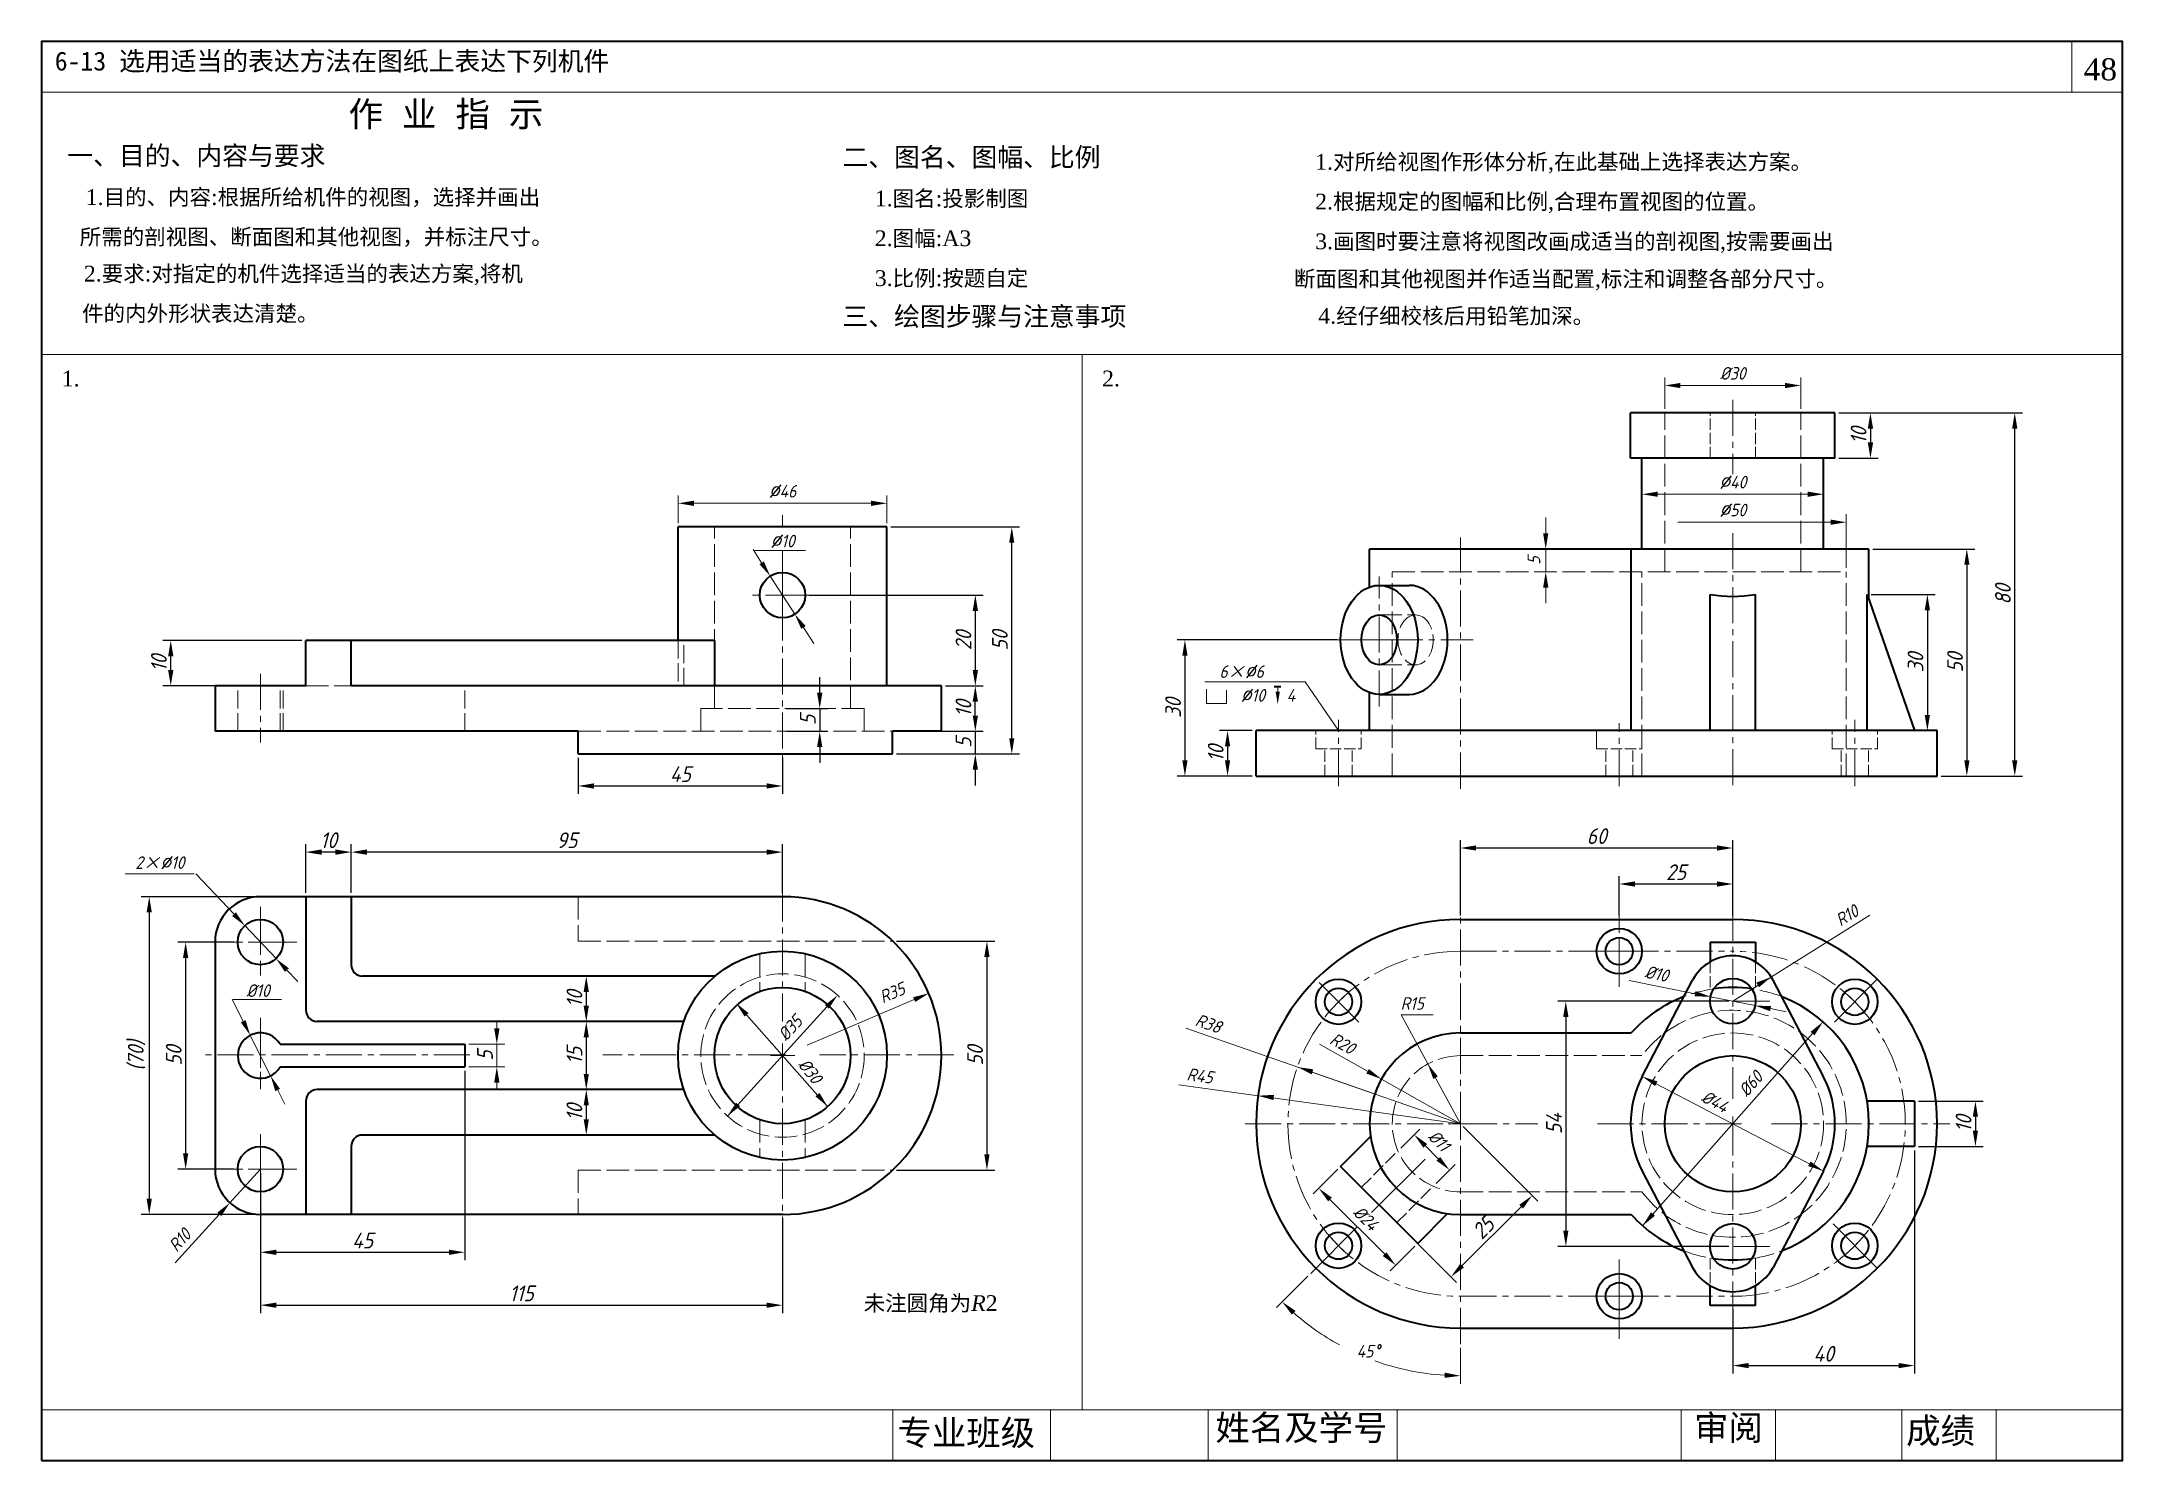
# Model space of a CAD drawing. Header units: millimetres. Extents: x 20 to 350, y 18 to 243.
import ezdxf

# ---------------------------------------------------------------- set-up
doc = ezdxf.new("R2010")
doc.units = ezdxf.units.MM
doc.header["$LTSCALE"] = 0.3
doc.linetypes.add('ACAD_ISO02W100', pattern=[15, 12, -3])
doc.linetypes.add('CENTER2', pattern=[28.575, 19.05, -3.175, 3.175, -3.175])
doc.layers.get('0').update_dxf_attribs({"lineweight": 40})
for name, color, linetype, lineweight in [('Layer3', 7, 'ACAD_ISO02W100', 15), ('点画线', 7, 'CENTER2', 15), ('粗线', 7, 'Continuous', 40), ('细线', 7, 'Continuous', 13)]:
    doc.layers.add(name, color=color, linetype=linetype, lineweight=lineweight)
doc.styles.get("Standard").update_dxf_attribs({"font": 'TIMES.TTF', "height": 2.5})
doc.styles.add('style1', font='SIMFANG.TTF', dxfattribs={"height": 4})
doc.styles.add('数字', font='isocp.shx', dxfattribs={"oblique": 15, "height": 2})
doc.dimstyles.new('ISO-25', dxfattribs={"dimtxt": 2, "dimasz": 2.5, "dimexe": 1.25, "dimexo": 0.625, "dimtad": 1, "dimdec": 0, "dimtxsty": '数字', "dimcen": 2.5, "dimadec": 0, "dimazin": 0, "dimtfac": 1, "dimtdec": 0, "dimtmove": 0, "dimatfit": 3, "dimfxl": 0, "dimarcsym": 0})

# ---------------------------------------------------------------- blocks, each defined once
blk = doc.blocks.new('*D1')
at = {"layer": 'Defpoints', "color": 0}
for p in [(154.86, 134.1), (154.86, 130.5), (167.97, 130.5)]:
    blk.add_point(p, dxfattribs=at)
at = {"layer": '细线', "color": 0, "lineweight": -2}
for p, q in [((167.97, 136.6), (167.97, 139.1)), ((155.49, 134.1), (169.22, 134.1)), ((167.97, 134.1), (167.97, 130.5)), ((155.49, 130.5), (169.22, 130.5)), ((167.97, 128), (167.97, 125.5))]:
    blk.add_line(p, q, dxfattribs=at)
at = {"layer": '细线', "color": 0}
for points in [[(167.55, 136.6), (168.39, 136.6), (167.97, 134.1)], [(167.55, 128), (168.39, 128), (167.97, 130.5)]]:
    blk.add_solid(points, dxfattribs=at)
at = {"layer": '细线', "color": 0, "insert": (166.09, 132.3), "char_height": 2.5, "attachment_point": 5, "rotation": 90, "style": '数字'}
blk.add_mtext('5', dxfattribs=at)
blk = doc.blocks.new('*D2')
at = {"layer": 'Defpoints', "color": 0}
for p in [(162.59, 141.3), (167.97, 141.3), (162.59, 134.1)]:
    blk.add_point(p, dxfattribs=at)
at = {"layer": '细线', "color": 0, "lineweight": -2}
for p, q in [((163.22, 141.3), (169.22, 141.3)), ((167.97, 136.6), (167.97, 138.8)), ((163.22, 134.1), (169.22, 134.1))]:
    blk.add_line(p, q, dxfattribs=at)
at = {"layer": '细线', "color": 0}
for points in [[(167.55, 138.8), (168.39, 138.8), (167.97, 141.3)], [(167.55, 136.6), (168.39, 136.6), (167.97, 134.1)]]:
    blk.add_solid(points, dxfattribs=at)
at = {"layer": '细线', "color": 0, "insert": (166.09, 137.7), "char_height": 2.5, "attachment_point": 5, "rotation": 90, "style": '数字'}
blk.add_mtext('10', dxfattribs=at)
blk = doc.blocks.new('*D3')
at = {"layer": 'Defpoints', "color": 0}
for p in [(140.99, 155.7), (162.59, 141.3), (167.97, 141.3)]:
    blk.add_point(p, dxfattribs=at)
at = {"layer": '细线', "color": 0, "lineweight": -2}
for p, q in [((141.62, 155.7), (169.22, 155.7)), ((167.97, 153.2), (167.97, 143.8)), ((163.22, 141.3), (169.22, 141.3))]:
    blk.add_line(p, q, dxfattribs=at)
at = {"layer": '细线', "color": 0}
for points in [[(167.55, 153.2), (168.39, 153.2), (167.97, 155.7)], [(167.55, 143.8), (168.39, 143.8), (167.97, 141.3)]]:
    blk.add_solid(points, dxfattribs=at)
at = {"layer": '细线', "color": 0, "insert": (166.09, 148.5), "char_height": 2.5, "attachment_point": 5, "rotation": 90, "style": '数字'}
blk.add_mtext('20', dxfattribs=at)
blk = doc.blocks.new('*D4')
at = {"layer": 'Defpoints', "color": 0}
for p in [(153.95, 166.5), (173.75, 166.5), (154.86, 130.5)]:
    blk.add_point(p, dxfattribs=at)
at = {"layer": '细线', "color": 0, "lineweight": -2}
for p, q in [((154.58, 166.5), (175, 166.5)), ((173.75, 133), (173.75, 164)), ((155.49, 130.5), (175, 130.5))]:
    blk.add_line(p, q, dxfattribs=at)
at = {"layer": '细线', "color": 0}
for points in [[(173.33, 164), (174.16, 164), (173.75, 166.5)], [(173.33, 133), (174.16, 133), (173.75, 130.5)]]:
    blk.add_solid(points, dxfattribs=at)
at = {"layer": '细线', "color": 0, "insert": (171.87, 148.5), "char_height": 2.5, "attachment_point": 5, "rotation": 90, "style": '数字'}
blk.add_mtext('50', dxfattribs=at)
blk = doc.blocks.new('*D5')
at = {"layer": 'Defpoints', "color": 0}
for p in [(137.39, 137.7), (137.39, 134.1), (143.29, 134.1)]:
    blk.add_point(p, dxfattribs=at)
at = {"layer": '细线', "color": 0, "lineweight": -2}
for p, q in [((143.29, 140.2), (143.29, 142.7)), ((138.02, 137.7), (144.54, 137.7)), ((143.29, 137.7), (143.29, 134.1)), ((138.02, 134.1), (144.54, 134.1)), ((143.29, 131.6), (143.29, 129.1))]:
    blk.add_line(p, q, dxfattribs=at)
at = {"layer": '细线', "color": 0}
for points in [[(142.87, 140.2), (143.71, 140.2), (143.29, 137.7)], [(142.87, 131.6), (143.71, 131.6), (143.29, 134.1)]]:
    blk.add_solid(points, dxfattribs=at)
at = {"layer": '细线', "color": 0, "insert": (141.41, 135.9), "char_height": 2.5, "attachment_point": 5, "rotation": 90, "style": '数字'}
blk.add_mtext('5', dxfattribs=at)
blk = doc.blocks.new('*D6')
at = {"layer": 'Defpoints', "color": 0}
for p in [(40.37, 148.5), (61.79, 148.5), (61.79, 141.3)]:
    blk.add_point(p, dxfattribs=at)
at = {"layer": '细线', "color": 0, "lineweight": -2}
for p, q in [((61.17, 148.5), (39.12, 148.5)), ((40.37, 143.8), (40.37, 146)), ((61.17, 141.3), (39.12, 141.3))]:
    blk.add_line(p, q, dxfattribs=at)
at = {"layer": '细线', "color": 0}
for points in [[(39.95, 146), (40.78, 146), (40.37, 148.5)], [(39.95, 143.8), (40.78, 143.8), (40.37, 141.3)]]:
    blk.add_solid(points, dxfattribs=at)
at = {"layer": '细线', "color": 0, "insert": (38.49, 144.9), "char_height": 2.5, "attachment_point": 5, "rotation": 90, "style": '数字'}
blk.add_mtext('10', dxfattribs=at)
blk = doc.blocks.new('*D7')
at = {"layer": 'Defpoints', "color": 0}
for p in [(104.99, 130.5), (137.39, 130.5), (137.39, 125.43)]:
    blk.add_point(p, dxfattribs=at)
at = {"layer": '细线', "color": 0, "lineweight": -2}
for p, q in [((104.99, 129.87), (104.99, 124.18)), ((137.39, 129.87), (137.39, 124.18)), ((107.49, 125.43), (134.89, 125.43))]:
    blk.add_line(p, q, dxfattribs=at)
at = {"layer": '细线', "color": 0}
for points in [[(107.49, 125.85), (107.49, 125.01), (104.99, 125.43)], [(134.89, 125.85), (134.89, 125.01), (137.39, 125.43)]]:
    blk.add_solid(points, dxfattribs=at)
at = {"layer": '细线', "color": 0, "insert": (121.19, 127.31), "char_height": 2.5, "attachment_point": 5, "style": '数字'}
blk.add_mtext('45', dxfattribs=at)
blk = doc.blocks.new('*D8')
at = {"layer": 'Defpoints', "color": 0}
for p in [(68.99, 114.94), (68.99, 107.87), (137.39, 107.87)]:
    blk.add_point(p, dxfattribs=at)
at = {"layer": '细线', "color": 0, "lineweight": -2}
for p, q in [((68.99, 108.49), (68.99, 116.19)), ((137.39, 108.49), (137.39, 116.19)), ((134.89, 114.94), (71.49, 114.94))]:
    blk.add_line(p, q, dxfattribs=at)
at = {"layer": '细线', "color": 0}
for points in [[(71.49, 115.36), (71.49, 114.52), (68.99, 114.94)], [(134.89, 115.36), (134.89, 114.52), (137.39, 114.94)]]:
    blk.add_solid(points, dxfattribs=at)
at = {"layer": '细线', "color": 0, "insert": (103.19, 116.82), "char_height": 2.5, "attachment_point": 5, "style": '数字'}
blk.add_mtext('95', dxfattribs=at)
blk = doc.blocks.new('*D9')
at = {"layer": 'Defpoints', "color": 0}
for p in [(61.79, 114.94), (61.79, 107.87), (68.99, 107.87)]:
    blk.add_point(p, dxfattribs=at)
at = {"layer": '细线', "color": 0, "lineweight": -2}
for p, q in [((61.79, 108.49), (61.79, 116.19)), ((68.99, 108.49), (68.99, 116.19)), ((66.49, 114.94), (64.29, 114.94))]:
    blk.add_line(p, q, dxfattribs=at)
at = {"layer": '细线', "color": 0}
for points in [[(64.29, 115.36), (64.29, 114.52), (61.79, 114.94)], [(66.49, 115.36), (66.49, 114.52), (68.99, 114.94)]]:
    blk.add_solid(points, dxfattribs=at)
at = {"layer": '细线', "color": 0, "insert": (65.39, 116.82), "char_height": 2.5, "attachment_point": 5, "style": '数字'}
blk.add_mtext('10', dxfattribs=at)
blk = doc.blocks.new('*D10')
at = {"layer": 'Defpoints', "color": 0}
for p in [(50.99, 100.67), (42.73, 64.67), (50.99, 64.67)]:
    blk.add_point(p, dxfattribs=at)
at = {"layer": '细线', "color": 0, "lineweight": -2}
for p, q in [((50.37, 100.67), (41.48, 100.67)), ((42.73, 98.17), (42.73, 67.17)), ((50.37, 64.67), (41.48, 64.67))]:
    blk.add_line(p, q, dxfattribs=at)
at = {"layer": '细线', "color": 0}
for points in [[(42.31, 98.17), (43.14, 98.17), (42.73, 100.67)], [(42.31, 67.17), (43.14, 67.17), (42.73, 64.67)]]:
    blk.add_solid(points, dxfattribs=at)
at = {"layer": '细线', "color": 0, "insert": (40.85, 82.67), "char_height": 2.5, "attachment_point": 5, "rotation": 90, "style": '数字'}
blk.add_mtext('50', dxfattribs=at)
blk = doc.blocks.new('*D11')
at = {"layer": 'Defpoints', "color": 0}
for p in [(54.59, 107.87), (36.95, 57.47), (54.59, 57.47)]:
    blk.add_point(p, dxfattribs=at)
at = {"layer": '细线', "color": 0, "lineweight": -2}
for p, q in [((53.97, 107.87), (35.7, 107.87)), ((36.95, 105.37), (36.95, 59.97)), ((53.97, 57.47), (35.7, 57.47))]:
    blk.add_line(p, q, dxfattribs=at)
at = {"layer": '细线', "color": 0}
for points in [[(36.54, 105.37), (37.37, 105.37), (36.95, 107.87)], [(36.54, 59.97), (37.37, 59.97), (36.95, 57.47)]]:
    blk.add_solid(points, dxfattribs=at)
at = {"layer": '细线', "color": 0, "insert": (34.95, 82.67), "char_height": 2.5, "attachment_point": 5, "rotation": 90, "style": '数字'}
blk.add_mtext('(70)', dxfattribs=at)
blk = doc.blocks.new('*D12')
at = {"layer": 'Defpoints', "color": 0}
for p in [(86.99, 80.87), (54.59, 64.67), (86.99, 51.48)]:
    blk.add_point(p, dxfattribs=at)
at = {"layer": '细线', "color": 0, "lineweight": -2}
for p, q in [((86.99, 80.24), (86.99, 50.23)), ((54.59, 64.04), (54.59, 50.23)), ((57.09, 51.48), (84.49, 51.48))]:
    blk.add_line(p, q, dxfattribs=at)
at = {"layer": '细线', "color": 0}
for points in [[(57.09, 51.89), (57.09, 51.06), (54.59, 51.48)], [(84.49, 51.89), (84.49, 51.06), (86.99, 51.48)]]:
    blk.add_solid(points, dxfattribs=at)
at = {"layer": '细线', "color": 0, "insert": (70.79, 53.35), "char_height": 2.5, "attachment_point": 5, "style": '数字'}
blk.add_mtext('45', dxfattribs=at)
blk = doc.blocks.new('*D13')
at = {"layer": 'Defpoints', "color": 0}
for p in [(54.59, 64.1), (137.39, 57.47), (137.39, 43.09)]:
    blk.add_point(p, dxfattribs=at)
at = {"layer": '细线', "color": 0, "lineweight": -2}
for p, q in [((54.59, 63.48), (54.59, 41.84)), ((137.39, 56.84), (137.39, 41.84)), ((57.09, 43.09), (134.89, 43.09))]:
    blk.add_line(p, q, dxfattribs=at)
at = {"layer": '细线', "color": 0}
for points in [[(57.09, 43.5), (57.09, 42.67), (54.59, 43.09)], [(134.89, 43.5), (134.89, 42.67), (137.39, 43.09)]]:
    blk.add_solid(points, dxfattribs=at)
at = {"layer": '细线', "color": 0, "insert": (95.99, 44.96), "char_height": 2.5, "attachment_point": 5, "style": '数字'}
blk.add_mtext('115', dxfattribs=at)
blk = doc.blocks.new('*D14')
at = {"layer": 'Defpoints', "color": 0}
for p in [(126.65, 95.27), (106.27, 88.07), (121.74, 88.07)]:
    blk.add_point(p, dxfattribs=at)
at = {"layer": '细线', "color": 0, "lineweight": -2}
for p, q in [((126.02, 95.27), (105.02, 95.27)), ((106.27, 92.77), (106.27, 90.57)), ((121.11, 88.07), (105.02, 88.07))]:
    blk.add_line(p, q, dxfattribs=at)
at = {"layer": '细线', "color": 0}
for points in [[(105.85, 92.77), (106.68, 92.77), (106.27, 95.27)], [(105.85, 90.57), (106.68, 90.57), (106.27, 88.07)]]:
    blk.add_solid(points, dxfattribs=at)
at = {"layer": '细线', "color": 0, "insert": (104.39, 91.67), "char_height": 2.5, "attachment_point": 5, "rotation": 90, "style": '数字'}
blk.add_mtext('10', dxfattribs=at)
blk = doc.blocks.new('*D15')
at = {"layer": 'Defpoints', "color": 0}
for p in [(121.18, 88.07), (106.27, 77.27), (121.74, 77.27)]:
    blk.add_point(p, dxfattribs=at)
at = {"layer": '细线', "color": 0, "lineweight": -2}
for p, q in [((120.55, 88.07), (105.02, 88.07)), ((106.27, 85.57), (106.27, 79.77)), ((121.11, 77.27), (105.02, 77.27))]:
    blk.add_line(p, q, dxfattribs=at)
at = {"layer": '细线', "color": 0}
for points in [[(105.85, 85.57), (106.68, 85.57), (106.27, 88.07)], [(105.85, 79.77), (106.68, 79.77), (106.27, 77.27)]]:
    blk.add_solid(points, dxfattribs=at)
at = {"layer": '细线', "color": 0, "insert": (104.39, 82.67), "char_height": 2.5, "attachment_point": 5, "rotation": 90, "style": '数字'}
blk.add_mtext('15', dxfattribs=at)
blk = doc.blocks.new('*D16')
at = {"layer": 'Defpoints', "color": 0}
for p in [(121.18, 77.27), (106.27, 70.07), (126.65, 70.07)]:
    blk.add_point(p, dxfattribs=at)
at = {"layer": '细线', "color": 0, "lineweight": -2}
for p, q in [((120.55, 77.27), (105.02, 77.27)), ((106.27, 74.77), (106.27, 72.57)), ((126.02, 70.07), (105.02, 70.07))]:
    blk.add_line(p, q, dxfattribs=at)
at = {"layer": '细线', "color": 0}
for points in [[(105.85, 74.77), (106.68, 74.77), (106.27, 77.27)], [(105.85, 72.57), (106.68, 72.57), (106.27, 70.07)]]:
    blk.add_solid(points, dxfattribs=at)
at = {"layer": '细线', "color": 0, "insert": (104.39, 73.67), "char_height": 2.5, "attachment_point": 5, "rotation": 90, "style": '数字'}
blk.add_mtext('10', dxfattribs=at)
blk = doc.blocks.new('*D17')
at = {"layer": 'Defpoints', "color": 0}
for p in [(154.86, 100.83), (154.86, 64.5), (169.81, 64.5)]:
    blk.add_point(p, dxfattribs=at)
at = {"layer": '细线', "color": 0, "lineweight": -2}
for p, q in [((155.49, 100.83), (171.06, 100.83)), ((169.81, 98.33), (169.81, 67)), ((155.49, 64.5), (171.06, 64.5))]:
    blk.add_line(p, q, dxfattribs=at)
at = {"layer": '细线', "color": 0}
for points in [[(169.39, 98.33), (170.22, 98.33), (169.81, 100.83)], [(169.39, 67), (170.22, 67), (169.81, 64.5)]]:
    blk.add_solid(points, dxfattribs=at)
at = {"layer": '细线', "color": 0, "insert": (167.93, 82.67), "char_height": 2.5, "attachment_point": 5, "rotation": 90, "style": '数字'}
blk.add_mtext('50', dxfattribs=at)
blk = doc.blocks.new('*D18')
at = {"layer": 'Defpoints', "color": 0}
for p in [(304.3, 184.6), (304.3, 177.4), (309.93, 177.4)]:
    blk.add_point(p, dxfattribs=at)
at = {"layer": '细线', "color": 0, "lineweight": -2}
for p, q in [((304.93, 184.6), (311.18, 184.6)), ((309.93, 182.1), (309.93, 179.9)), ((304.93, 177.4), (311.18, 177.4))]:
    blk.add_line(p, q, dxfattribs=at)
at = {"layer": '细线', "color": 0}
for points in [[(309.51, 182.1), (310.35, 182.1), (309.93, 184.6)], [(309.51, 179.9), (310.35, 179.9), (309.93, 177.4)]]:
    blk.add_solid(points, dxfattribs=at)
at = {"layer": '细线', "color": 0, "insert": (308.05, 181), "char_height": 2.5, "attachment_point": 5, "rotation": 90, "style": '数字'}
blk.add_mtext('10', dxfattribs=at)
blk = doc.blocks.new('*D19')
at = {"layer": 'Defpoints', "color": 0}
for p in [(309.4, 155.8), (316.9, 134.2), (318.96, 134.2)]:
    blk.add_point(p, dxfattribs=at)
at = {"layer": '细线', "color": 0, "lineweight": -2}
for p, q in [((310.03, 155.8), (320.21, 155.8)), ((318.96, 153.3), (318.96, 136.7)), ((317.53, 134.2), (320.21, 134.2))]:
    blk.add_line(p, q, dxfattribs=at)
at = {"layer": '细线', "color": 0}
for points in [[(318.54, 153.3), (319.37, 153.3), (318.96, 155.8)], [(318.54, 136.7), (319.37, 136.7), (318.96, 134.2)]]:
    blk.add_solid(points, dxfattribs=at)
at = {"layer": '细线', "color": 0, "insert": (317.08, 145), "char_height": 2.5, "attachment_point": 5, "rotation": 90, "style": '数字'}
blk.add_mtext('30', dxfattribs=at)
blk = doc.blocks.new('*D20')
at = {"layer": 'Defpoints', "color": 0}
for p in [(304.3, 184.6), (332.82, 184.6), (320.5, 127)]:
    blk.add_point(p, dxfattribs=at)
at = {"layer": '细线', "color": 0, "lineweight": -2}
for p, q in [((304.93, 184.6), (334.07, 184.6)), ((332.82, 129.5), (332.82, 182.1)), ((321.13, 127), (334.07, 127))]:
    blk.add_line(p, q, dxfattribs=at)
at = {"layer": '细线', "color": 0}
for points in [[(332.4, 182.1), (333.23, 182.1), (332.82, 184.6)], [(332.4, 129.5), (333.23, 129.5), (332.82, 127)]]:
    blk.add_solid(points, dxfattribs=at)
at = {"layer": '细线', "color": 0, "insert": (330.94, 155.8), "char_height": 2.5, "attachment_point": 5, "rotation": 90, "style": '数字'}
blk.add_mtext('80', dxfattribs=at)
blk = doc.blocks.new('*D22')
at = {"layer": 'Defpoints', "color": 0}
for p in [(212.5, 134.2), (207.97, 127), (212.5, 127)]:
    blk.add_point(p, dxfattribs=at)
at = {"layer": '细线', "color": 0, "lineweight": -2}
for p, q in [((211.88, 134.2), (206.72, 134.2)), ((207.97, 131.7), (207.97, 129.5)), ((211.88, 127), (206.72, 127))]:
    blk.add_line(p, q, dxfattribs=at)
at = {"layer": '细线', "color": 0}
for points in [[(207.56, 131.7), (208.39, 131.7), (207.97, 134.2)], [(207.56, 129.5), (208.39, 129.5), (207.97, 127)]]:
    blk.add_solid(points, dxfattribs=at)
at = {"layer": '细线', "color": 0, "insert": (206.1, 130.6), "char_height": 2.5, "attachment_point": 5, "rotation": 90, "style": '数字'}
blk.add_mtext('10', dxfattribs=at)
blk = doc.blocks.new('*D23')
at = {"layer": 'Defpoints', "color": 0}
for p in [(225.91, 148.6), (201.21, 127), (212.5, 127)]:
    blk.add_point(p, dxfattribs=at)
at = {"layer": '细线', "color": 0, "lineweight": -2}
for p, q in [((225.29, 148.6), (199.96, 148.6)), ((201.21, 146.1), (201.21, 129.5)), ((211.88, 127), (199.96, 127))]:
    blk.add_line(p, q, dxfattribs=at)
at = {"layer": '细线', "color": 0}
for points in [[(200.8, 146.1), (201.63, 146.1), (201.21, 148.6)], [(200.8, 129.5), (201.63, 129.5), (201.21, 127)]]:
    blk.add_solid(points, dxfattribs=at)
at = {"layer": '细线', "color": 0, "insert": (199.34, 137.8), "char_height": 2.5, "attachment_point": 5, "rotation": 90, "style": '数字'}
blk.add_mtext('30', dxfattribs=at)
blk = doc.blocks.new('*D24')
at = {"layer": 'Defpoints', "color": 0}
for p in [(316.9, 75.46), (316.9, 68.26), (326.58, 68.26)]:
    blk.add_point(p, dxfattribs=at)
at = {"layer": '细线', "color": 0, "lineweight": -2}
for p, q in [((317.53, 75.46), (327.83, 75.46)), ((326.58, 72.96), (326.58, 70.76)), ((317.53, 68.26), (327.83, 68.26))]:
    blk.add_line(p, q, dxfattribs=at)
at = {"layer": '细线', "color": 0}
for points in [[(326.16, 72.96), (326.99, 72.96), (326.58, 75.46)], [(326.16, 70.76), (326.99, 70.76), (326.58, 68.26)]]:
    blk.add_solid(points, dxfattribs=at)
at = {"layer": '细线', "color": 0, "insert": (324.7, 71.86), "char_height": 2.5, "attachment_point": 5, "rotation": 90, "style": '数字'}
blk.add_mtext('10', dxfattribs=at)
blk = doc.blocks.new('*D25')
at = {"layer": 'Defpoints', "color": 0}
for p in [(270.1, 109.88), (270.1, 104.26), (288.1, 104.26)]:
    blk.add_point(p, dxfattribs=at)
at = {"layer": '细线', "color": 0, "lineweight": -2}
for p, q in [((270.1, 104.89), (270.1, 111.13)), ((285.6, 109.88), (272.6, 109.88)), ((288.1, 104.89), (288.1, 111.13))]:
    blk.add_line(p, q, dxfattribs=at)
at = {"layer": '细线', "color": 0}
for points in [[(272.6, 110.3), (272.6, 109.46), (270.1, 109.88)], [(285.6, 110.3), (285.6, 109.46), (288.1, 109.88)]]:
    blk.add_solid(points, dxfattribs=at)
at = {"layer": '细线', "color": 0, "insert": (279.1, 111.75), "char_height": 2.5, "attachment_point": 5, "style": '数字'}
blk.add_mtext('25', dxfattribs=at)
blk = doc.blocks.new('*D26')
at = {"layer": 'Defpoints', "color": 0}
for p in [(244.9, 115.59), (244.9, 104.26), (288.1, 104.26)]:
    blk.add_point(p, dxfattribs=at)
at = {"layer": '细线', "color": 0, "lineweight": -2}
for p, q in [((244.9, 104.89), (244.9, 116.84)), ((285.6, 115.59), (247.4, 115.59)), ((288.1, 104.89), (288.1, 116.84))]:
    blk.add_line(p, q, dxfattribs=at)
at = {"layer": '细线', "color": 0}
for points in [[(247.4, 116.01), (247.4, 115.18), (244.9, 115.59)], [(285.6, 116.01), (285.6, 115.18), (288.1, 115.59)]]:
    blk.add_solid(points, dxfattribs=at)
at = {"layer": '细线', "color": 0, "insert": (266.5, 117.47), "char_height": 2.5, "attachment_point": 5, "style": '数字'}
blk.add_mtext('60', dxfattribs=at)
blk = doc.blocks.new('*D27')
at = {"layer": 'Defpoints', "color": 0}
for p in [(288.1, 91.3), (261.62, 52.42), (288.1, 52.42)]:
    blk.add_point(p, dxfattribs=at)
at = {"layer": '细线', "color": 0, "lineweight": -2}
for p, q in [((287.48, 91.3), (260.37, 91.3)), ((261.62, 88.8), (261.62, 54.92)), ((287.48, 52.42), (260.37, 52.42))]:
    blk.add_line(p, q, dxfattribs=at)
at = {"layer": '细线', "color": 0}
for points in [[(261.2, 88.8), (262.04, 88.8), (261.62, 91.3)], [(261.2, 54.92), (262.04, 54.92), (261.62, 52.42)]]:
    blk.add_solid(points, dxfattribs=at)
at = {"layer": '细线', "color": 0, "insert": (259.75, 71.86), "char_height": 2.5, "attachment_point": 5, "rotation": 90, "style": '数字'}
blk.add_mtext('54', dxfattribs=at)
blk = doc.blocks.new('*D28')
at = {"layer": 'Defpoints', "color": 0}
for p in [(316.9, 68.26), (288.1, 43.06), (316.9, 33.51)]:
    blk.add_point(p, dxfattribs=at)
at = {"layer": '细线', "color": 0, "lineweight": -2}
for p, q in [((316.9, 67.64), (316.9, 32.26)), ((288.1, 42.44), (288.1, 32.26)), ((290.6, 33.51), (314.4, 33.51))]:
    blk.add_line(p, q, dxfattribs=at)
at = {"layer": '细线', "color": 0}
for points in [[(290.6, 33.92), (290.6, 33.09), (288.1, 33.51)], [(314.4, 33.92), (314.4, 33.09), (316.9, 33.51)]]:
    blk.add_solid(points, dxfattribs=at)
at = {"layer": '细线', "color": 0, "insert": (302.5, 35.38), "char_height": 2.5, "attachment_point": 5, "style": '数字'}
blk.add_mtext('40', dxfattribs=at)
blk = doc.blocks.new('*D29')
at = {"layer": 'Defpoints', "color": 0}
for p in [(244.9, 71.86), (232.02, 58.98), (243.41, 47.59)]:
    blk.add_point(p, dxfattribs=at)
at = {"layer": '细线', "color": 0, "lineweight": -2}
for p, q in [((245.35, 71.42), (257.17, 59.59)), ((232.46, 58.54), (244.29, 46.71)), ((254.52, 58.71), (245.17, 49.36))]:
    blk.add_line(p, q, dxfattribs=at)
at = {"layer": '细线', "color": 0}
for points in [[(254.23, 59), (254.82, 58.41), (256.29, 60.48)], [(244.88, 49.66), (245.47, 49.07), (243.41, 47.59)]]:
    blk.add_solid(points, dxfattribs=at)
at = {"layer": '细线', "color": 0, "insert": (248.52, 55.36), "char_height": 2.5, "attachment_point": 5, "rotation": 45, "style": '数字'}
blk.add_mtext('25', dxfattribs=at)
blk = doc.blocks.new('*D31')
at = {"layer": 'Defpoints', "color": 0}
for p in [(309.7, 163), (321.13, 127), (325.22, 127)]:
    blk.add_point(p, dxfattribs=at)
at = {"layer": '细线', "color": 0, "lineweight": -2}
for p, q in [((310.33, 163), (326.47, 163)), ((325.22, 160.5), (325.22, 129.5)), ((321.75, 127), (326.47, 127))]:
    blk.add_line(p, q, dxfattribs=at)
at = {"layer": '细线', "color": 0}
for points in [[(324.81, 160.5), (325.64, 160.5), (325.22, 163)], [(324.81, 129.5), (325.64, 129.5), (325.22, 127)]]:
    blk.add_solid(points, dxfattribs=at)
at = {"layer": '细线', "color": 0, "insert": (323.35, 145), "char_height": 2.5, "attachment_point": 5, "rotation": 90, "style": '数字'}
blk.add_mtext('50', dxfattribs=at)

msp = doc.modelspace()

# ---------------------------------------------------------------- linework, layer by layer
msp.add_lwpolyline([(19.89, 18.48), (349.89, 18.48), (349.89, 243.48), (19.89, 243.48)], close=True)
at = {"layer": 'Layer3'}
for p, q in [((277.3, 159.4), (277.3, 184.6)), ((298.9, 159.4), (298.9, 184.6)), ((126.59, 137.7), (126.59, 166.5)), ((148.19, 137.7), (148.19, 166.5)), ((234.1, 159.4), (306.1, 159.4)), ((234.1, 127), (234.1, 159.4)), ((273.7, 127), (273.7, 159.4)), ((306.1, 127), (306.1, 159.4)), ((232.02, 152.56), (237.8, 152.56)), ((232.02, 144.64), (237.8, 144.64)), ((61.79, 141.3), (68.99, 141.3)), ((150.35, 137.7), (124.43, 137.7)), ((124.43, 134.1), (124.43, 137.7)), ((150.35, 134.1), (150.35, 137.7)), ((104.99, 134.1), (154.86, 134.1)), ((266.5, 131.32), (266.5, 134.2)), ((104.99, 107.87), (104.99, 100.83)), ((104.99, 100.83), (154.86, 100.83)), ((133.79, 98.83), (133.79, 92.85)), ((140.99, 98.83), (140.99, 92.85)), ((244.9, 82.66), (273.7, 82.66)), ((133.79, 72.48), (133.79, 66.5)), ((140.99, 72.48), (140.99, 66.5)), ((104.99, 64.5), (154.86, 64.5)), ((104.99, 64.5), (104.99, 57.47)), ((244.9, 61.06), (273.7, 61.06))]:
    msp.add_line(p, q, dxfattribs=at)
at = {"layer": 'Layer3', "ltscale": 0.5}
for p, q in [((284.5, 177.4), (284.5, 184.6)), ((291.7, 177.4), (291.7, 184.6)), ((221.96, 131.32), (221.96, 134.2)), ((229.16, 131.32), (229.16, 134.2)), ((273.7, 131.32), (273.7, 134.2)), ((303.85, 131.32), (303.85, 134.2)), ((311.05, 131.32), (311.05, 134.2)), ((221.96, 131.32), (229.16, 131.32)), ((223.4, 127), (223.4, 131.32)), ((227.72, 127), (227.72, 131.32)), ((266.5, 131.32), (273.7, 131.32)), ((267.94, 127), (267.94, 131.32)), ((272.26, 127), (272.26, 131.32)), ((303.85, 131.32), (311.05, 131.32)), ((305.29, 127), (305.29, 131.32)), ((309.61, 127), (309.61, 131.32)), ((284.5, 97.54), (284.5, 93.16)), ((291.7, 97.54), (291.7, 93.16)), ((284.5, 50.56), (284.5, 46.19)), ((291.7, 50.56), (291.7, 46.19))]:
    msp.add_line(p, q, dxfattribs=at)
at = {"layer": 'Layer3', "ltscale": 0.8}
for p, q in [((120.83, 148.5), (120.83, 141.3)), ((121.74, 141.3), (121.74, 148.5)), ((50.99, 134.1), (50.99, 141.3)), ((57.71, 134.1), (57.71, 141.3)), ((58.19, 134.1), (58.19, 141.3)), ((86.99, 134.1), (86.99, 141.3))]:
    msp.add_line(p, q, dxfattribs=at)
at = {"layer": 'Layer3', "ltscale": 0.6}
for p, q in [((229.22, 61.78), (235, 67.56)), ((234.82, 56.18), (240.6, 61.96))]:
    msp.add_line(p, q, dxfattribs=at)
at = {"layer": 'Layer3'}
for centre, radius in [((137.39, 82.67), 12.96), ((288.1, 71.86), 14.4)]:
    msp.add_circle(centre, radius, dxfattribs=at)
for centre, radius, start, end in [((288.1, 71.86), 21.6, 98.0593, 111.0119), ((288.1, 71.86), 21.6, 68.9881, 81.9407), ((288.1, 71.86), 18, 216.8699, 143.1301), ((244.9, 71.86), 10.8, 90, 270), ((288.1, 71.86), 21.6, 248.9881, 261.9407), ((288.1, 71.86), 21.6, 278.0593, 291.0119)]:
    msp.add_arc(centre, radius, start, end, dxfattribs=at)
msp.add_ellipse((237.8, 148.6), major_axis=(0, 3.96), ratio=0.707107, dxfattribs=at)
at = {"layer": '点画线'}
for p, q in [((288.1, 186.68), (288.1, 174.88)), ((137.39, 168.38), (137.39, 166.5)), ((288.1, 165.54), (288.1, 125)), ((137.39, 162.79), (137.39, 129.36)), ((244.9, 125), (244.9, 164.86)), ((232.02, 138.01), (232.02, 158.63)), ((142.3, 155.7), (132.64, 155.7)), ((224.64, 148.6), (246.91, 148.6)), ((54.59, 143.2), (54.59, 132.3)), ((225.56, 125.42), (225.56, 135.91)), ((270.1, 125.42), (270.1, 135.38)), ((307.45, 125.42), (307.45, 135.91)), ((137.39, 109.64), (137.39, 88.06)), ((54.59, 106.28), (54.59, 95.37)), ((244.9, 36.93), (244.9, 106.57)), ((270.1, 93.57), (270.1, 106.16)), ((288.1, 106.57), (288.1, 75.8)), ((60.39, 100.67), (49.04, 100.67)), ((244.9, 99.22), (288.1, 99.22)), ((293.96, 91.3), (282.67, 91.3)), ((54.59, 88.66), (54.59, 77.33)), ((92.08, 86.97), (92.08, 88.07)), ((87.8, 82.79), (45.26, 82.79)), ((87.62, 84.47), (93.33, 84.47)), ((92.08, 84.47), (92.08, 80.87)), ((137.68, 82.79), (108.89, 82.79)), ((137.39, 82.83), (137.39, 54.68)), ((164.57, 82.79), (143.28, 82.79)), ((87.62, 80.87), (93.33, 80.87)), ((92.08, 78.37), (92.08, 77.27)), ((54.59, 70.2), (54.59, 59.71)), ((210.75, 71.86), (257.18, 71.86)), ((266.64, 71.86), (289.84, 71.86)), ((288.1, 72.55), (288.1, 38.04)), ((294.23, 71.86), (322.53, 71.86)), ((60.39, 64.67), (49.04, 64.67)), ((270.1, 37.77), (270.1, 50.35)), ((293.96, 52.42), (282.67, 52.42)), ((244.9, 44.5), (288.1, 44.5))]:
    msp.add_line(p, q, dxfattribs=at)
for centre, start, end in [((244.9, 71.86), 90, 270), ((288.1, 71.86), 270, 90)]:
    msp.add_arc(centre, 27.36, start, end, dxfattribs=at)
for points in [[(91.66, 86.97), (92.5, 86.97), (92.08, 84.47)], [(91.66, 78.37), (92.5, 78.37), (92.08, 80.87)]]:
    msp.add_solid(points, dxfattribs=at)
at = {"layer": '粗线'}
for p, q in [((304.3, 184.6), (271.9, 184.6)), ((271.9, 177.4), (271.9, 184.6)), ((304.3, 177.4), (304.3, 184.6)), ((304.3, 177.4), (271.9, 177.4)), ((273.7, 163), (273.7, 177.4)), ((302.5, 163), (302.5, 177.4)), ((153.95, 166.5), (120.83, 166.5)), ((120.83, 148.5), (120.83, 166.5)), ((153.95, 141.3), (153.95, 166.5)), ((309.7, 163), (230.5, 163)), ((230.5, 156.97), (230.5, 163)), ((272, 134.2), (272, 163)), ((309.7, 154.93), (309.7, 163)), ((232.02, 157.24), (236.76, 157.24)), ((284.5, 134.2), (284.5, 155.8)), ((291.7, 134.2), (291.7, 155.8)), ((309.4, 134.2), (309.4, 155.8)), ((309.4, 155.8), (316.9, 134.2)), ((126.65, 148.5), (61.79, 148.5)), ((61.79, 141.3), (61.79, 148.5)), ((68.99, 141.3), (68.99, 148.5)), ((126.65, 141.3), (126.65, 148.5)), ((47.39, 141.3), (47.39, 134.1)), ((61.79, 141.3), (47.39, 141.3)), ((162.59, 141.3), (68.99, 141.3)), ((162.59, 134.1), (162.59, 141.3)), ((215.35, 141.22), (216.4, 141.22)), ((230.5, 134.2), (230.5, 140.23)), ((232.02, 139.96), (236.76, 139.96)), ((104.99, 134.1), (47.39, 134.1)), ((104.99, 130.5), (104.99, 134.1)), ((162.59, 134.1), (154.86, 134.1)), ((154.86, 130.5), (154.86, 134.1)), ((320.5, 134.2), (212.5, 134.2)), ((212.5, 127), (212.5, 134.2)), ((320.5, 127), (320.5, 134.2)), ((104.99, 130.5), (154.86, 130.5)), ((212.5, 127), (320.5, 127)), ((137.39, 107.87), (54.59, 107.87)), ((61.79, 107.87), (61.79, 89.87)), ((68.99, 107.87), (68.99, 97.07)), ((244.9, 104.26), (288.1, 104.26)), ((47.39, 100.67), (47.39, 64.67)), ((284.5, 100.66), (284.5, 97.54)), ((284.5, 100.66), (291.7, 100.66)), ((291.7, 100.66), (291.7, 97.54)), ((126.65, 95.27), (70.79, 95.27)), ((273.74, 79.36), (281.72, 94.64)), ((302.46, 79.36), (294.49, 94.64)), ((121.74, 88.07), (63.59, 88.07)), ((244.9, 86.26), (272, 86.26)), ((57.71, 84.47), (86.99, 84.47)), ((86.99, 84.47), (86.99, 80.87)), ((57.71, 80.87), (86.99, 80.87)), ((121.74, 77.27), (63.59, 77.27)), ((61.79, 75.47), (61.79, 57.47)), ((316.9, 75.46), (309.4, 75.46)), ((316.9, 75.46), (316.9, 68.26)), ((126.65, 70.07), (70.79, 70.07)), ((225.91, 65.09), (230.65, 69.83)), ((68.99, 68.27), (68.99, 57.47)), ((316.9, 68.26), (309.4, 68.26)), ((238.13, 52.87), (225.91, 65.09)), ((273.74, 64.36), (281.72, 49.09)), ((302.46, 64.36), (294.49, 49.09)), ((137.39, 57.47), (54.59, 57.47)), ((238.13, 52.87), (242.87, 57.61)), ((244.9, 57.46), (272, 57.46)), ((284.5, 43.06), (284.5, 46.19)), ((291.7, 43.06), (284.5, 43.06)), ((291.7, 43.06), (291.7, 46.19)), ((244.9, 39.46), (288.1, 39.46))]:
    msp.add_line(p, q, dxfattribs=at)
for centre, radius in [((137.39, 155.7), 3.6), ((54.59, 100.67), 3.6), ((270.1, 99.22), 3.6), ((137.39, 82.67), 16.56), ((270.1, 99.22), 2.16), ((137.39, 82.67), 10.8), ((225.56, 91.21), 3.6), ((225.56, 91.21), 2.16), ((288.1, 91.3), 3.6), ((307.45, 91.21), 3.6), ((307.45, 91.21), 2.16), ((288.1, 71.86), 10.8), ((54.59, 64.67), 3.6), ((225.56, 52.52), 3.6), ((307.45, 52.52), 3.6), ((225.56, 52.52), 2.16), ((288.1, 52.42), 3.6), ((307.45, 52.52), 2.16), ((270.1, 44.5), 3.6), ((270.1, 44.5), 2.16)]:
    msp.add_circle(centre, radius, dxfattribs=at)
for centre, radius, start, end in [((288.1, 177.1), 21.6, 260.4059, 279.5941), ((54.59, 100.67), 7.2, 90, 180), ((137.39, 82.67), 25.2, 270, 90), ((244.9, 71.86), 32.4, 90, 270), ((288.1, 71.86), 32.4, 270, 90), ((70.79, 97.07), 1.8, 180, 270), ((288.1, 91.3), 7.2, 27.5785, 152.4215), ((288.1, 71.86), 21.6, 81.9407, 98.0593), ((63.59, 89.87), 1.8, 180, 270), ((288.1, 71.86), 21.6, 111.0119, 138.1897), ((288.1, 71.86), 21.6, 291.0119, 68.9881), ((54.59, 82.67), 3.6, 30, 330), ((244.9, 71.86), 14.4, 90, 270), ((288.1, 71.86), 16.2, 152.4215, 207.5785), ((288.1, 71.86), 16.2, 332.4215, 27.5785), ((63.59, 75.47), 1.8, 90, 180), ((70.79, 68.27), 1.8, 90, 180), ((54.59, 64.67), 7.2, 180, 270), ((288.1, 71.86), 21.6, 221.8103, 248.9881), ((288.1, 71.86), 21.6, 261.9407, 278.0593), ((288.1, 52.42), 7.2, 207.5785, 332.4215)]:
    msp.add_arc(centre, radius, start, end, dxfattribs=at)
for major_axis in [(0, 8.64), (0, 3.96)]:
    msp.add_ellipse((232.02, 148.6), major_axis=major_axis, ratio=0.707107, dxfattribs=at)
msp.add_ellipse((236.76, 148.6), major_axis=(0, 8.64), ratio=0.707107, start_param=3.141593, end_param=6.283185, dxfattribs=at)
at = {"layer": '细线'}
for p, q in [((341.89, 235.48), (341.89, 243.48)), ((19.89, 235.48), (349.89, 235.48)), ((349.89, 193.84), (19.89, 193.84)), ((184.89, 193.84), (184.89, 26.48)), ((277.3, 185.22), (277.3, 190.19)), ((279.8, 188.94), (296.4, 188.94)), ((298.9, 185.22), (298.9, 190.19)), ((273.7, 163.62), (273.7, 172.94)), ((276.2, 171.69), (300, 171.69)), ((302.5, 163.62), (302.5, 172.94)), ((120.83, 167.12), (120.83, 171.51)), ((123.33, 170.26), (151.45, 170.26)), ((153.95, 167.12), (153.95, 171.51)), ((306.1, 160.02), (306.1, 168.51)), ((258.43, 165.5), (258.43, 168)), ((303.6, 167.26), (279.38, 167.26)), ((134.08, 160.82), (132.72, 162.92)), ((133, 162.77), (141.02, 162.77)), ((245.53, 163), (259.68, 163)), ((258.43, 163), (258.43, 159.4)), ((135.44, 158.72), (139.35, 152.67)), ((135.47, 155.7), (139.32, 155.7)), ((137.39, 157.62), (137.39, 153.77)), ((258.43, 156.9), (258.43, 154.4)), ((142.37, 148.01), (140.71, 150.57)), ((230.1, 148.6), (233.95, 148.6)), ((232.02, 150.52), (232.02, 146.68)), ((220.41, 141.97), (204.39, 141.97)), ((225.56, 134.2), (220.28, 141.97)), ((204.65, 140.77), (204.65, 138.5)), ((207.8, 138.5), (207.8, 140.64)), ((215.93, 141.22), (215.93, 140.39)), ((204.65, 138.5), (207.8, 138.5)), ((44.1, 111.52), (33.14, 111.52)), ((44.33, 111.52), (50.4, 105.1)), ((57.07, 98.05), (52.12, 103.28)), ((54.59, 102.59), (54.59, 98.74)), ((309.86, 104.95), (294.22, 95.14)), ((52.67, 100.67), (56.52, 100.67)), ((268.18, 99.22), (272.03, 99.22)), ((270.1, 101.15), (270.1, 97.3)), ((58.78, 96.23), (60.5, 94.42)), ((228.79, 87.97), (222.51, 94.26)), ((271.64, 94.56), (282.12, 92.49)), ((288.1, 91.3), (294.2, 95.13)), ((304.23, 87.99), (311.01, 94.77)), ((50.13, 91.57), (51.86, 88.12)), ((50.24, 91.57), (57.93, 91.57)), ((128.66, 73.09), (144.44, 90.4)), ((144.55, 74.58), (131.7, 89.12)), ((149.47, 87.81), (158.28, 91.56)), ((235.48, 89.16), (239.74, 81.34)), ((235.48, 89.16), (240.58, 89.16)), ((291.64, 90.6), (284.57, 92)), ((294.09, 90.12), (296.54, 89.63)), ((56.21, 79.45), (52.98, 85.88)), ((150.49, 88.24), (141.3, 84.33)), ((201.37, 87.01), (231.3, 76.59)), ((273.79, 55.68), (300.76, 86.17)), ((54.59, 84.59), (54.59, 80.74)), ((135.47, 82.67), (139.32, 82.67)), ((137.39, 84.59), (137.39, 80.74)), ((137.88, 82.87), (137.39, 82.67)), ((222.55, 84.5), (230.19, 80.18)), ((244.9, 71.86), (219.06, 80.85)), ((244.9, 71.86), (239.74, 81.34)), ((57.33, 77.21), (58.45, 74.98)), ((200.25, 78.04), (212.81, 76.3)), ((244.9, 71.86), (212.81, 76.3)), ((244.9, 71.86), (232.37, 78.95)), ((300.87, 65.2), (275.96, 78.2)), ((244.9, 73.79), (244.9, 69.94)), ((288.1, 73.03), (288.1, 69.94)), ((235.44, 68), (238.45, 71.01)), ((242.98, 71.86), (246.83, 71.86)), ((286.18, 71.86), (289.36, 71.86)), ((54.59, 66.59), (54.59, 62.74)), ((239.29, 66.25), (230.82, 57.78)), ((239.34, 68.36), (241.4, 66.29)), ((54.59, 64.67), (49.75, 59.34)), ((52.67, 64.67), (56.52, 64.67)), ((225.47, 64.65), (221.56, 60.74)), ((241.04, 62.4), (244.05, 65.41)), ((224.21, 59.85), (232.9, 51.17)), ((41.08, 49.81), (48.07, 57.49)), ((228.55, 55.51), (221.17, 48.13)), ((304, 55.97), (311.01, 48.95)), ((237.69, 52.43), (233.78, 48.52)), ((220.73, 47.69), (215.76, 42.72)), ((270.1, 46.43), (270.1, 42.58)), ((268.18, 44.5), (272.03, 44.5)), ((244.9, 36.3), (244.9, 30.64)), ((19.89, 26.48), (349.89, 26.48)), ((154.89, 18.48), (154.89, 26.48)), ((179.89, 18.48), (179.89, 26.48)), ((204.89, 18.48), (204.89, 26.48)), ((234.89, 18.48), (234.89, 26.48)), ((279.89, 18.48), (279.89, 26.48)), ((294.89, 18.48), (294.89, 26.48)), ((314.89, 18.48), (314.89, 26.48)), ((329.89, 18.48), (329.89, 26.48))]:
    msp.add_line(p, q, dxfattribs=at)
for centre, radius, start, end in [((244.9, 71.86), 27.36, 130.4755, 139.5245), ((288.1, 71.86), 27.36, 40.4755, 49.4465), ((244.9, 71.86), 27.36, 220.4755, 229.5245), ((288.1, 71.86), 27.36, 310.4755, 319.5245), ((224.09, 54.1), 4.32, 315, 318.249), ((244.9, 71.86), 39.97, 228.5844, 241.312), ((244.9, 71.86), 39.97, 250.1155, 266.4156)]:
    msp.add_arc(centre, radius, start, end, dxfattribs=at)
for points in [[(279.8, 189.35), (279.8, 188.52), (277.3, 188.94)], [(296.4, 189.35), (296.4, 188.52), (298.9, 188.94)], [(276.2, 172.11), (276.2, 171.28), (273.7, 171.69)], [(300, 172.11), (300, 171.28), (302.5, 171.69)], [(123.33, 170.67), (123.33, 169.84), (120.83, 170.26)], [(151.45, 170.67), (151.45, 169.84), (153.95, 170.26)], [(258.02, 165.5), (258.85, 165.5), (258.43, 163)], [(303.6, 167.68), (303.6, 166.84), (306.1, 167.26)], [(134.43, 161.04), (133.73, 160.59), (135.44, 158.72)], [(258.02, 156.9), (258.85, 156.9), (258.43, 159.4)], [(141.06, 150.8), (140.36, 150.35), (139.35, 152.67)], [(215.59, 140.39), (216.26, 140.39), (215.93, 138.39)], [(50.7, 105.38), (50.1, 104.81), (52.12, 103.28)], [(59.09, 96.52), (58.48, 95.95), (57.07, 98.05)], [(158.12, 91.94), (158.44, 91.17), (160.58, 92.54)], [(282.2, 92.9), (282.04, 92.08), (284.57, 92)], [(291.83, 94.24), (292.25, 93.51), (294.2, 95.13)], [(132.01, 89.4), (131.38, 88.85), (130.04, 90.99)], [(144.13, 90.68), (144.74, 90.12), (146.12, 92.25)], [(294.17, 90.52), (294.01, 89.71), (291.64, 90.6)], [(52.23, 88.31), (51.49, 87.93), (52.98, 85.88)], [(300.45, 86.44), (301.07, 85.89), (302.41, 88.04)], [(57.7, 77.4), (56.95, 77.03), (56.21, 79.45)], [(221.57, 80.49), (221.32, 79.7), (219.06, 80.85)], [(230.4, 80.54), (229.99, 79.82), (232.37, 78.95)], [(241.33, 79.37), (240.6, 78.96), (239.74, 81.34)], [(276.15, 78.57), (275.77, 77.84), (273.74, 79.36)], [(143.25, 76.75), (142.61, 76.21), (144.55, 74.58)], [(215.34, 76.45), (215.25, 75.62), (212.81, 76.3)], [(130.04, 75.21), (130.66, 74.65), (128.66, 73.09)], [(239.63, 68.65), (239.04, 68.06), (237.57, 70.13)], [(241.7, 66.59), (241.11, 66), (243.17, 64.53)], [(300.44, 65.89), (300.05, 65.15), (302.46, 64.36)], [(224.51, 60.15), (223.92, 59.56), (222.44, 61.62)], [(47.76, 57.77), (48.37, 57.21), (49.75, 59.34)], [(275.14, 57.83), (275.76, 57.28), (273.79, 55.68)], [(233.19, 51.46), (232.6, 50.88), (234.66, 49.4)], [(218.18, 41.58), (218.75, 42.19), (216.64, 43.6)], [(242.42, 32.39), (242.39, 31.56), (244.9, 31.89)]]:
    msp.add_solid(points, dxfattribs=at)

# ---------------------------------------------------------------- texts
at = {"layer": '点画线', "insert": (90.2, 82.67), "char_height": 2.5, "attachment_point": 5, "rotation": 90, "style": '数字'}
msp.add_mtext('5', dxfattribs=at)
at = {"layer": '点画线', "insert": (150.26, 44.67), "char_height": 2.5, "width": 26.4997, "attachment_point": 1}
msp.add_mtext('{\\f仿宋_GB2312|b0|i0|c134|p49;未注圆角为\\fTimes New Roman|b0|i1|c0|p18;R}2', dxfattribs=at)
at = {"layer": '细线'}
for s, height, p in [('作  业  指  示', 4, (68.57, 229.98)), ('一、目的、内容与要求', 3, (23.97, 223.89)), ('二、图名、图幅、比例', 3, (146.9, 223.66)), ('1.对所给视图作形体分析,在此基础上选择表达方案。', 2.5, (221.87, 223.17)), (' 1.目的、内容:根据所给机件的视图，选择并画出', 2.5, (25.93, 217.57)), (' 1.图名:投影制图', 2.5, (151.08, 217.35)), ('2.根据规定的图幅和比例,合理布置视图的位置。', 2.5, (221.87, 216.86)), ('所需的剖视图、断面图和其他视图，并标注尺寸。', 2.5, (25.93, 211.26)), (' 2.图幅:A3', 2.5, (151.08, 211.04)), ('3.画图时要注意将视图改画成适当的剖视图,按需要画出', 2.5, (221.87, 210.55)), ('2.要求:对指定的机件选择适当的表达方案,将机', 2.5, (26.59, 205.43)), (' 3.比例:按题自定', 2.5, (151.08, 204.72)), ('断面图和其他视图并作适当配置,标注和调整各部分尺寸。', 2.5, (218.5, 204.6)), ('件的内外形状表达清楚。', 2.5, (26.3, 199.12)), ('三、绘图步骤与注意事项', 3, (146.9, 198.41)), ('4.经仔细校核后用铅笔加深。', 2.5, (222.36, 198.73))]:
    msp.add_text(s, height=height, dxfattribs=at).set_placement(p)
at = {"layer": '细线', "attachment_point": 1}
for s, insert, char_height, width in [('{\\fSimHei|b0|i0|c134|p2;6-13 选用适当的表达方法在图纸上表达下列机件}', (21.97, 241.89), 3, 129.3072), ('48', (343.75, 240.83), 3.5, 8.0229), ('1.', (23.07, 191.3), 2.5, 23.6437), ('2.', (188.07, 191.3), 2.5, 23.6437)]:
    msp.add_mtext(s, dxfattribs=dict(at, insert=insert, char_height=char_height, width=width))
at = {"layer": '细线', "char_height": 2, "attachment_point": 5, "style": '数字'}
for s, insert in [('%%C30', (288.1, 190.86)), ('{\\Ftxt.shx|c1;%%C}46', (137.39, 172.18)), ('{\\Ftxt.shx|c1;%%C}40', (288.1, 173.62)), ('{\\Ftxt.shx;%%C}50', (288.1, 169.19)), ('{\\Ftxt.shx;%%C}10', (137.39, 164.27)), ('6{\\fSimSun|b0|i0|c134|p2;×\\Ftxt.shx|c1;%%C}6', (210.2, 143.57)), ('{\\Ftxt.shx|c1;%%C}10   4', (214.37, 139.8)), ('2{\\f宋体|b0|i0|c134|p2;×\\Ftxt.shx;%%C}10', (38.64, 113.27)), ('%%C10', (54.21, 92.97)), ('R15', (237.26, 90.93)), ('45{\\Ftxt.shx|c1;°}', (230.27, 35.78))]:
    msp.add_mtext(s, dxfattribs=dict(at, insert=insert))
for s, insert, rotation in [('5', (256.56, 161.2), 90), ('R10', (306.2, 104.87), 32), ('%%C10', (276.03, 95.66), 349), ('R35', (154.77, 92.63), 23), ('%%C35', (138.59, 87.04), 48), ('R38', (204.94, 87.75), 341), ('R20', (226.21, 84.59), 331), ('%%c30', (141.78, 80.23), 308), ('R45', (203.59, 79.47), 352), ('%%c60', (290.93, 78.19), 49), ('%%C44', (285.27, 75.38), 332), ('%%C11', (241.52, 69.17), 315), ('%%C24', (229.91, 56.87), 315), ('R10', (41.8, 53.39), 48)]:
    msp.add_mtext(s, dxfattribs=dict(at, insert=insert, rotation=rotation))
at = {"layer": '细线', "char_height": 4, "attachment_point": 1, "style": 'style1'}
for s, insert, width in [('专业班级', (155.62, 24.85), 23.3701), ('姓名及学号', (206.05, 25.65), 29.8443), ('审阅', (281.95, 25.65), 13.7378), ('成绩', (315.59, 25.18), 13.2641)]:
    msp.add_mtext(s, dxfattribs=dict(at, insert=insert, width=width))

# ---------------------------------------------------------------- dimensions: what is measured, and where the dimension line sits
at = {"layer": '细线'}
for base, p1, p2, text, picture, middle in [((309.93, 177.4), (304.3, 184.6), (304.3, 177.4), '10', '*D18', (308.05, 181)), ((332.82, 184.6), (320.5, 127), (304.3, 184.6), '80', '*D20', (330.94, 155.8)), ((173.75, 166.5), (154.86, 130.5), (153.95, 166.5), '50', '*D4', (171.87, 148.5)), ((325.22, 127), (309.7, 163), (321.13, 127), '50', '*D31', (323.35, 145)), ((167.97, 141.3), (140.99, 155.7), (162.59, 141.3), '20', '*D3', (166.09, 148.5)), ((318.96, 134.2), (309.4, 155.8), (316.9, 134.2), '30', '*D19', (317.08, 145)), ((201.21, 127), (225.91, 148.6), (212.5, 127), '30', '*D23', (199.34, 137.8)), ((40.37, 148.5), (61.79, 141.3), (61.79, 148.5), '10', '*D6', (38.49, 144.9)), ((143.29, 134.1), (137.39, 137.7), (137.39, 134.1), '5', '*D5', (141.41, 135.9)), ((167.97, 130.5), (154.86, 134.1), (154.86, 130.5), '5', '*D1', (166.09, 132.3)), ((167.97, 141.3), (162.59, 134.1), (162.59, 141.3), '10', '*D2', (166.09, 137.7)), ((207.97, 127), (212.5, 134.2), (212.5, 127), '10', '*D22', (206.1, 130.6)), ((36.95, 57.47), (54.59, 107.87), (54.59, 57.47), '(70)', '*D11', (34.95, 82.67)), ((42.73, 64.67), (50.99, 100.67), (50.99, 64.67), '50', '*D10', (40.85, 82.67)), ((169.81, 64.5), (154.86, 100.83), (154.86, 64.5), '50', '*D17', (167.93, 82.67)), ((106.27, 88.07), (126.65, 95.27), (121.74, 88.07), '10', '*D14', (104.39, 91.67)), ((261.62, 52.42), (288.1, 91.3), (288.1, 52.42), '54', '*D27', (259.75, 71.86)), ((106.27, 77.27), (121.18, 88.07), (121.74, 77.27), '15', '*D15', (104.39, 82.67)), ((106.27, 70.07), (121.18, 77.27), (126.65, 70.07), '10', '*D16', (104.39, 73.67)), ((326.58, 68.26), (316.9, 75.46), (316.9, 68.26), '10', '*D24', (324.7, 71.86))]:
    dim = msp.add_linear_dim(base=base, p1=p1, p2=p2, angle=90, text=text, dimstyle='ISO-25', dxfattribs=at)
    dim.commit()
    dim.dimension.update_dxf_attribs({"geometry": picture, "text_midpoint": middle})
for base, p1, p2, text, picture, middle in [((137.39, 125.43), (104.99, 130.5), (137.39, 130.5), '45', '*D7', (121.19, 127.31)), ((244.9, 115.59), (288.1, 104.26), (244.9, 104.26), '60', '*D26', (266.5, 117.47)), ((61.79, 114.94), (68.99, 107.87), (61.79, 107.87), '10', '*D9', (65.39, 116.82)), ((68.99, 114.94), (137.39, 107.87), (68.99, 107.87), '95', '*D8', (103.19, 116.82)), ((270.1, 109.88), (288.1, 104.26), (270.1, 104.26), '25', '*D25', (279.1, 111.75)), ((86.99, 51.48), (54.59, 64.67), (86.99, 80.87), '45', '*D12', (70.79, 53.35)), ((316.9, 33.51), (288.1, 43.06), (316.9, 68.26), '40', '*D28', (302.5, 35.38)), ((137.39, 43.09), (54.59, 64.1), (137.39, 57.47), '115', '*D13', (95.99, 44.96))]:
    dim = msp.add_linear_dim(base=base, p1=p1, p2=p2, text=text, dimstyle='ISO-25', dxfattribs=at)
    dim.commit()
    dim.dimension.update_dxf_attribs({"geometry": picture, "text_midpoint": middle})
dim = msp.add_aligned_dim(p1=(244.9, 71.86), p2=(232.02, 58.98), distance=16.1, text='25', dimstyle='ISO-25', dxfattribs=at)
dim.commit()
dim.dimension.update_dxf_attribs({"geometry": '*D29', "text_midpoint": (248.52, 55.36)})

doc.saveas('drawing.dxf')
